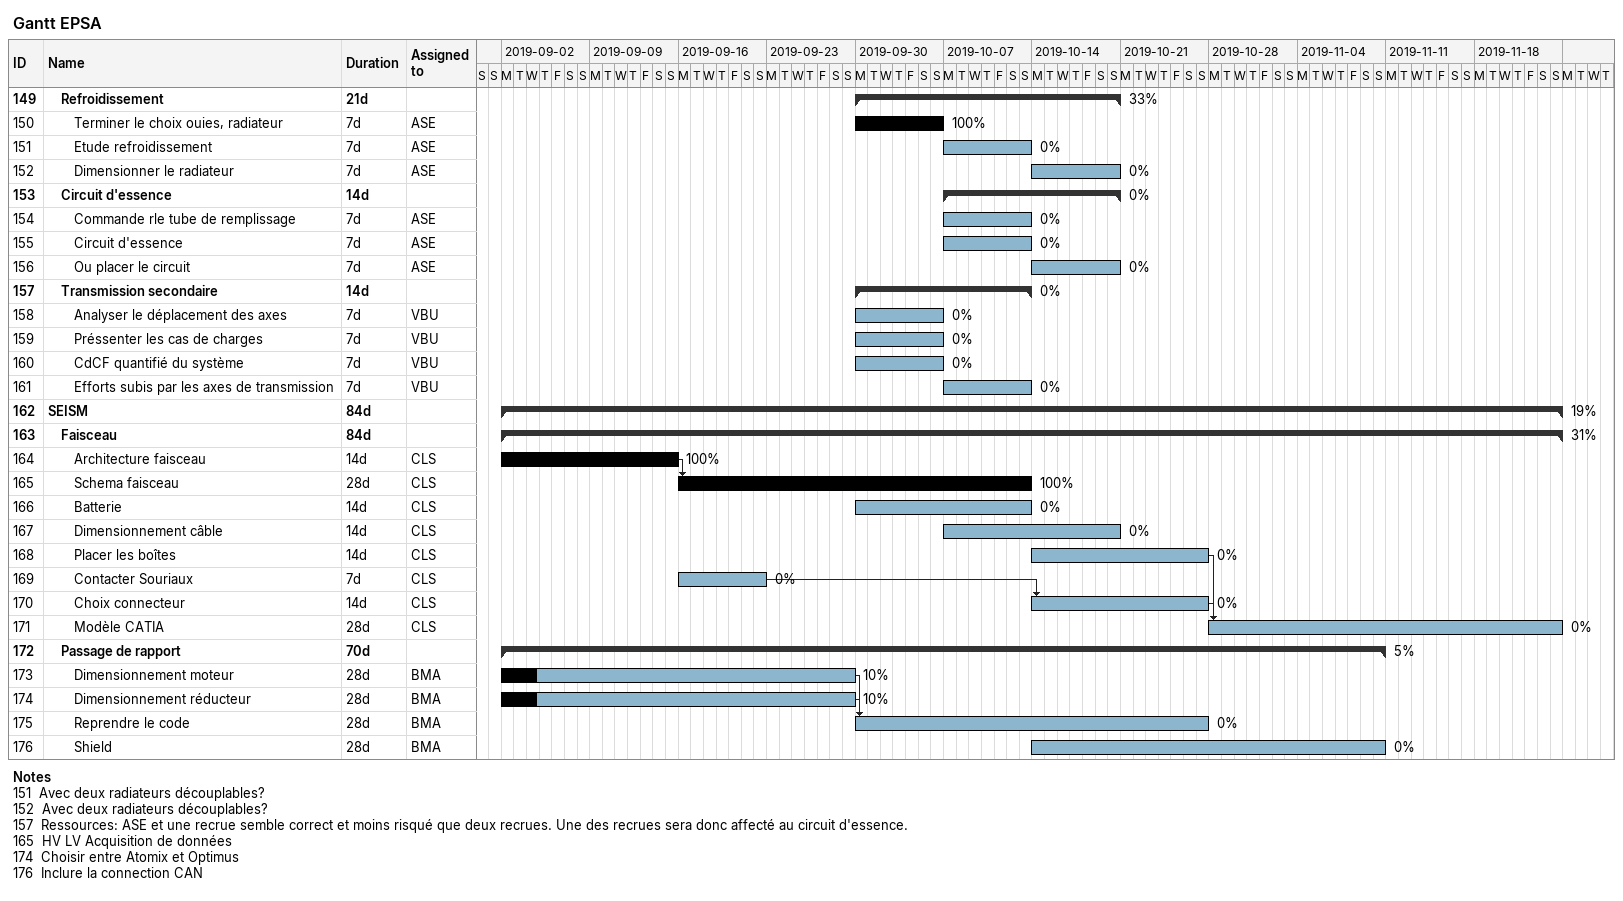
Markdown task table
Gantt EPSA

| ID | Level | Task | Duration | Start | Finish | Predecessors | Resources | % complete |
|---|---|---|---|---|---|---|---|---|
| 149 | 2 | **Refroidissement** | 21d | 2019-09-30 | 2019-10-20 |  |  | 33 |
| 150 | 3 | Terminer le choix ouies, radiateur | 7d | 2019-09-30 | 2019-10-06 |  | ASE | 100 |
| 151 | 3 | Etude refroidissement | 7d | 2019-10-07 | 2019-10-13 |  | ASE | 0 |
| 152 | 3 | Dimensionner le radiateur | 7d | 2019-10-14 | 2019-10-20 |  | ASE | 0 |
| 153 | 2 | **Circuit d'essence** | 14d | 2019-10-07 | 2019-10-20 |  |  | 0 |
| 154 | 3 | Commande rle tube de remplissage | 7d | 2019-10-07 | 2019-10-13 |  | ASE | 0 |
| 155 | 3 | Circuit d'essence | 7d | 2019-10-07 | 2019-10-13 |  | ASE | 0 |
| 156 | 3 | Ou placer le circuit | 7d | 2019-10-14 | 2019-10-20 |  | ASE | 0 |
| 157 | 2 | **Transmission secondaire** | 14d | 2019-09-30 | 2019-10-13 |  |  | 0 |
| 158 | 3 | Analyser le déplacement des axes | 7d | 2019-09-30 | 2019-10-06 |  | VBU | 0 |
| 159 | 3 | Préssenter les cas de charges | 7d | 2019-09-30 | 2019-10-06 |  | VBU | 0 |
| 160 | 3 | CdCF quantifié du système | 7d | 2019-09-30 | 2019-10-06 |  | VBU | 0 |
| 161 | 3 | Efforts subis par les axes de transmission | 7d | 2019-10-07 | 2019-10-13 |  | VBU | 0 |
| 162 | 1 | **SEISM** | 84d | 2019-09-02 | 2019-11-24 |  |  | 19 |
| 163 | 2 | **Faisceau** | 84d | 2019-09-02 | 2019-11-24 |  |  | 31 |
| 164 | 3 | Architecture faisceau | 14d | 2019-09-02 | 2019-09-15 |  | CLS | 100 |
| 165 | 3 | Schema faisceau | 28d | 2019-09-16 | 2019-10-13 | 164 | CLS | 100 |
| 166 | 3 | Batterie | 14d | 2019-09-30 | 2019-10-13 |  | CLS | 0 |
| 167 | 3 | Dimensionnement câble | 14d | 2019-10-07 | 2019-10-20 |  | CLS | 0 |
| 168 | 3 | Placer les boîtes | 14d | 2019-10-14 | 2019-10-27 |  | CLS | 0 |
| 169 | 3 | Contacter Souriaux | 7d | 2019-09-16 | 2019-09-22 |  | CLS | 0 |
| 170 | 3 | Choix connecteur | 14d | 2019-10-14 | 2019-10-27 | 169 | CLS | 0 |
| 171 | 3 | Modèle CATIA | 28d | 2019-10-28 | 2019-11-24 | 168, 170 | CLS | 0 |
| 172 | 2 | **Passage de rapport** | 70d | 2019-09-02 | 2019-11-10 |  |  | 5 |
| 173 | 3 | Dimensionnement moteur | 28d | 2019-09-02 | 2019-09-29 |  | BMA | 10 |
| 174 | 3 | Dimensionnement réducteur | 28d | 2019-09-02 | 2019-09-29 |  | BMA | 10 |
| 175 | 3 | Reprendre le code | 28d | 2019-09-30 | 2019-10-27 | 173, 174 | BMA | 0 |
| 176 | 3 | Shield | 28d | 2019-10-14 | 2019-11-10 |  | BMA | 0 |

Notes
- 151: Avec deux radiateurs découplables?
- 152: Avec deux radiateurs découplables?
- 157: Ressources: ASE et une recrue semble correct et moins risqué que deux recrues. Une des recrues sera donc affecté au circuit d'essence.
- 165: HV LV Acquisition de données
- 174: Choisir entre Atomix et Optimus
- 176: Inclure la connection CAN
